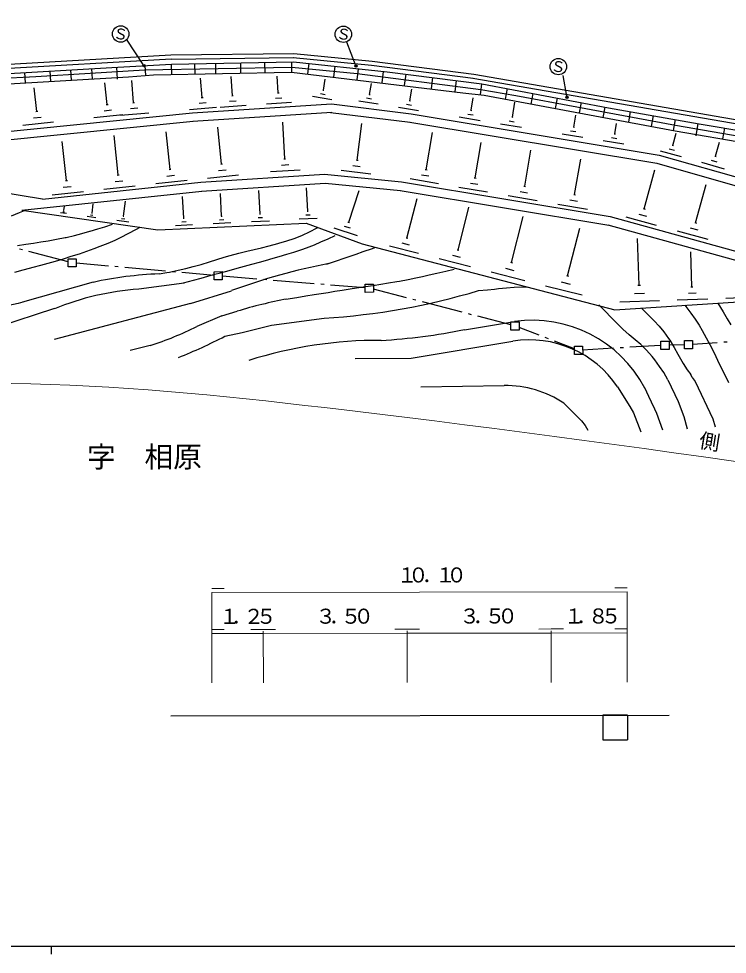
# Model space of a CAD drawing. Units: millimetres, scale not verified. Extents: x 40000 to 680000, y 20000 to 380000.
# Drawn here: x 264042 to 350388, y 204000 to 318031 of the extents above; entities that cross this region are included whole.
import ezdxf
from ezdxf.enums import TextEntityAlignment as Align

# ---------------------------------------------------------------- set-up
doc = ezdxf.new("R2010")
doc.units = ezdxf.units.MM
doc.header["$LTSCALE"] = 1000
for name, color, linetype, lineweight in [('M-BGD', 7, 'Continuous', 25), ('M-BMK-ROW', 30, 'Continuous', 25), ('M-STR-HTXT', 7, 'Continuous', 13), ('M-STR-STRC', 7, 'Continuous', 25), ('M-TTL-BAND', 7, 'Continuous', 25)]:
    doc.layers.add(name, color=color, linetype=linetype, lineweight=lineweight)
doc.styles.add('ＭＳ ゴシック', font='')
doc.styles.get('ＭＳ ゴシック').set_extended_font_data('MS Gothic')

msp = doc.modelspace()

# ---------------------------------------------------------------- linework, layer by layer
at = {"layer": 'M-BGD'}
for p, q in [((261143, 312389), (282590, 313612)), ((282590, 313612), (297553, 313793)), ((297553, 313793), (307096, 312865)), ((261173, 311887), (282620, 313121)), ((275370, 312090), (282651, 312491)), ((282600, 313111), (297564, 313292)), ((282601, 312489), (282670, 311231)), ((282651, 312491), (297542, 312764)), ((285469, 312543), (285492, 311289)), ((288007, 312589), (288030, 311341)), ((291057, 312645), (291079, 311403)), ((293997, 312699), (294020, 311463)), ((297270, 312759), (297292, 311527)), ((297504, 313292), (307047, 312373)), ((297542, 312764), (308936, 311545)), ((299376, 312568), (299240, 311293)), ((307096, 312865), (319487, 311269)), ((259777, 311173), (275370, 312090)), ((264736, 311465), (264809, 310218)), ((279353, 311746), (266110, 310929)), ((267845, 311647), (267918, 310394)), ((270348, 311795), (270423, 310535)), ((272923, 311946), (272998, 310680)), ((275961, 312125), (276048, 310658)), ((297325, 312090), (279353, 311746)), ((279419, 312313), (279486, 311102)), ((280481, 311186), (297271, 311530)), ((297271, 311530), (318146, 309015)), ((305280, 311316), (297325, 312090)), ((302545, 312229), (302404, 310911)), ((305410, 311923), (305265, 310567)), ((320350, 309381), (305280, 311316)), ((307037, 312373), (319417, 310767)), ((308450, 311597), (308301, 310201)), ((308936, 311545), (320459, 310112)), ((266110, 310929), (259489, 310612)), ((260230, 309960), (277407, 310928)), ((274820, 307567), (274540, 310205)), ((277407, 310928), (280481, 311186)), ((278047, 307802), (277820, 310505)), ((286405, 308445), (286208, 310792)), ((290094, 308651), (289935, 310967)), ((295676, 308980), (295533, 311018)), ((301168, 309328), (301387, 310678)), ((311202, 311264), (311029, 309872)), ((314460, 310858), (314289, 309479)), ((317366, 310497), (317196, 309129)), ((319397, 310777), (358957, 303928)), ((319487, 311269), (359046, 304429)), ((266242, 306733), (265936, 309593)), ((301098, 309338), (301238, 309308)), ((306801, 308795), (307015, 310116)), ((311703, 308030), (311931, 309445)), ((320450, 310113), (320280, 308750)), ((324615, 308648), (320350, 309381)), ((320459, 310112), (335924, 307174)), ((323566, 309522), (323318, 308215)), ((286295, 308435), (286506, 308445)), ((289744, 307989), (290535, 308040)), ((289993, 308641), (290194, 308661)), ((295336, 308348), (296098, 308399)), ((295586, 308980), (295776, 308990)), ((299836, 308575), (302192, 308187)), ((300798, 308897), (301389, 308807)), ((305469, 308041), (307825, 307664)), ((306431, 308374), (307023, 308274)), ((306731, 308805), (306871, 308785)), ((311623, 308050), (311774, 308020)), ((318146, 309015), (320748, 308692)), ((319172, 306868), (319421, 308382)), ((320748, 308692), (344036, 304365)), ((332073, 307233), (324615, 308648)), ((326697, 308927), (326451, 307632)), ((329663, 308364), (329419, 307081)), ((266122, 306723), (266362, 306753)), ((274461, 306815), (275333, 306906)), ((274710, 307557), (274931, 307577)), ((277678, 307080), (278539, 307151)), ((277937, 307792), (278158, 307812)), ((284864, 306980), (288161, 307255)), ((285215, 306559), (302152, 307636)), ((286046, 307743), (286867, 307815)), ((288592, 307266), (291779, 307491)), ((294234, 307655), (297281, 307869)), ((302152, 307636), (311856, 306437)), ((310321, 307256), (312768, 306859)), ((311313, 307599), (311925, 307499)), ((319092, 306878), (319252, 306848)), ((324195, 306043), (324487, 307858)), ((344062, 304996), (332073, 307233)), ((332579, 307810), (332338, 306539)), ((335481, 307258), (335242, 305999)), ((335924, 307174), (346960, 305225)), ((239468, 301974), (285215, 306559)), ((265852, 305941), (266784, 306042)), ((273209, 305971), (276736, 306347)), ((276436, 306276), (279893, 306562)), ((285277, 305547), (302214, 306624)), ((302024, 306613), (311737, 305414)), ((311856, 306437), (342072, 301408)), ((317730, 306054), (320286, 305637)), ((318772, 306407), (319413, 306297)), ((324114, 306063), (324275, 306033)), ((331683, 304821), (331918, 306276)), ((338565, 306708), (338338, 305424)), ((341340, 306218), (341109, 304909)), ((344026, 305743), (343791, 304411)), ((239570, 300972), (285317, 305557)), ((264531, 305047), (268269, 305443)), ((288772, 300320), (288295, 304800)), ((296459, 300953), (296212, 305402)), ((305299, 300795), (305834, 305266)), ((311687, 305424), (341793, 300415)), ((322753, 305229), (325299, 304822)), ((323794, 305592), (324426, 305482)), ((331603, 304841), (331764, 304811)), ((336686, 304006), (336894, 305272)), ((361412, 302050), (344062, 304996)), ((346813, 305251), (346548, 303750)), ((346960, 305225), (359271, 303104)), ((350041, 304681), (349811, 303380)), ((276176, 298989), (275658, 303800)), ((282479, 299670), (281991, 304260)), ((313690, 299624), (314475, 304175)), ((330251, 304017), (332788, 303600)), ((331283, 304370), (331915, 304270)), ((336286, 303555), (336917, 303445)), ((336606, 304016), (336766, 303996)), ((343764, 302583), (344178, 304068)), ((344036, 304365), (356639, 302215)), ((269852, 298319), (269344, 303079)), ((319665, 298620), (320410, 302961)), ((335264, 303203), (337790, 302785)), ((343684, 302603), (343844, 302563)), ((348938, 301257), (349420, 302983)), ((325700, 297616), (326455, 302007)), ((342072, 301408), (364061, 295145)), ((342221, 301930), (344748, 301221)), ((343314, 302172), (343945, 301992)), ((348857, 301277), (349028, 301238)), ((288652, 300310), (288893, 300340)), ((296049, 300200), (296951, 300252)), ((296349, 300942), (296569, 300953)), ((304759, 300122), (305671, 300013)), ((305189, 300805), (305409, 300775)), ((331785, 296593), (332531, 300893)), ((341793, 300415), (363771, 294142)), ((347235, 300533), (350022, 299746)), ((348437, 300796), (349129, 300596)), ((276055, 298979), (276296, 299010)), ((282089, 298847), (283041, 298959)), ((282369, 299660), (282599, 299680)), ((286230, 298092), (301323, 299085)), ((287051, 298614), (290819, 299020)), ((288383, 299518), (289325, 299619)), ((294737, 299407), (298335, 299612)), ((301323, 299085), (310695, 298136)), ((303316, 299559), (306935, 299133)), ((313139, 299012), (314002, 298863)), ((313590, 299644), (313800, 299604)), ((340277, 294851), (341573, 299623)), ((266929, 296050), (256082, 297778)), ((266929, 296050), (286230, 298092)), ((269732, 298299), (269972, 298329)), ((274424, 297253), (278252, 297669)), ((275776, 298177), (276728, 298279)), ((280737, 297933), (284556, 298340)), ((286301, 297009), (301394, 298003)), ((301394, 298003), (310586, 297074)), ((310695, 298136), (336129, 293923)), ((311727, 298539), (315186, 297942)), ((319104, 297998), (319987, 297849)), ((319555, 298640), (319775, 298600)), ((325590, 297626), (325810, 297596)), ((346534, 293156), (347810, 297838)), ((264425, 294693), (286342, 297009)), ((268101, 296583), (271929, 296989)), ((269462, 297497), (270415, 297598)), ((288771, 293976), (288627, 296722)), ((293452, 294243), (293307, 297099)), ((299274, 294562), (299130, 297428)), ((304258, 293216), (305545, 297087)), ((310526, 297084), (335960, 292870)), ((317672, 297515), (321181, 296918)), ((323667, 296491), (327236, 295875)), ((325130, 296974), (326022, 296825)), ((331675, 296613), (331906, 296573)), ((272975, 294314), (273124, 295457)), ((276804, 293949), (277062, 295773)), ((284151, 293709), (284017, 296345)), ((311356, 291302), (312582, 296124)), ((329722, 295447), (333351, 294831)), ((331215, 295940), (332117, 295791)), ((263173, 294020), (264155, 294412)), ((264155, 294412), (264756, 294643)), ((264425, 294693), (280976, 292291)), ((269136, 294399), (269848, 294310)), ((269427, 294510), (269607, 294490)), ((269517, 294640), (269557, 294640)), ((269537, 294640), (269606, 295171)), ((272935, 294324), (273005, 294314)), ((293381, 294233), (293522, 294243)), ((299204, 294562), (299334, 294562)), ((317573, 289837), (318908, 295061)), ((339606, 294228), (340539, 293979)), ((340157, 294881), (340397, 294821)), ((272374, 293963), (273447, 293814)), ((272805, 294114), (273076, 294084)), ((275993, 293467), (277467, 293258)), ((276584, 293678), (276955, 293628)), ((276764, 293959), (276854, 293949)), ((280976, 292291), (299066, 293128)), ((283911, 293287), (284432, 293308)), ((284091, 293709), (284211, 293719)), ((287740, 293062), (289875, 293176)), ((288521, 293535), (289053, 293565)), ((288701, 293966), (288831, 293976)), ((292401, 293299), (294605, 293413)), ((293202, 293782), (293753, 293813)), ((298213, 293628), (300418, 293732)), ((299014, 294111), (299566, 294131)), ((299066, 293128), (305905, 290582)), ((304167, 293246), (304348, 293186)), ((324089, 288313), (325525, 293938)), ((336129, 293923), (362619, 286604)), ((338013, 293865), (341733, 292858)), ((346423, 293186), (346654, 293126)), ((271736, 291837), (272728, 292119)), ((272728, 292119), (272768, 292129)), ((272768, 292129), (273699, 292401)), ((273699, 292401), (274541, 292663)), ((274541, 292663), (275473, 292975)), ((277378, 291845), (278390, 292368)), ((278390, 292368), (278841, 292609)), ((283160, 292835), (285225, 292938)), ((298637, 291665), (299488, 292067)), ((299488, 292067), (300410, 292559)), ((300410, 292559), (300460, 292589)), ((302444, 292552), (305302, 291604)), ((303707, 292764), (304419, 292525)), ((330927, 286699), (332402, 292504)), ((335850, 292900), (363112, 285361)), ((344260, 292170), (348000, 291153)), ((345863, 292533), (346805, 292284)), ((265824, 290686), (266726, 290828)), ((266726, 290828), (267648, 290969)), ((267648, 290969), (268630, 291141)), ((268630, 291141), (269702, 291353)), ((269702, 291353), (269822, 291383)), ((269822, 291383), (270834, 291605)), ((270834, 291605), (271736, 291837)), ((274955, 290689), (275776, 291051)), ((275776, 291051), (276547, 291413)), ((276547, 291413), (277378, 291845)), ((295722, 290668), (296724, 290960)), ((296724, 290960), (297595, 291242)), ((297595, 291242), (298547, 291624)), ((298547, 291624), (298637, 291665)), ((300072, 290484), (300863, 290816)), ((300863, 290816), (301735, 291198)), ((301735, 291198), (302606, 291600)), ((311246, 291332), (311467, 291272)), ((339649, 285539), (339440, 291261)), ((263900, 290403), (264892, 290554)), ((264892, 290554), (265824, 290686)), ((271459, 289381), (272340, 289683)), ((272340, 289683), (273232, 290005)), ((273232, 290005), (273983, 290297)), ((273983, 290297), (274955, 290689)), ((290862, 289469), (291824, 289700)), ((291824, 289700), (292726, 289902)), ((292726, 289902), (293618, 290114)), ((293618, 290114), (294570, 290346)), ((294570, 290346), (295612, 290628)), ((295612, 290628), (295722, 290668)), ((297588, 289588), (298529, 289900)), ((298529, 289900), (299120, 290122)), ((299120, 290122), (300072, 290484)), ((305155, 289349), (306017, 289650)), ((305905, 290582), (336696, 282548)), ((306017, 289650), (307159, 290043)), ((307159, 290043), (307439, 290134)), ((309233, 290337), (312762, 289439)), ((310736, 290710), (311618, 290480)), ((317452, 289867), (317693, 289807)), ((268533, 288495), (269485, 288777)), ((269485, 288777), (270447, 289069)), ((270447, 289069), (271459, 289381)), ((287306, 288391), (288187, 288683)), ((288187, 288683), (289089, 288985)), ((289089, 288985), (289800, 289186)), ((289800, 289186), (290862, 289469)), ((293370, 288360), (294392, 288652)), ((294392, 288652), (294752, 288762)), ((294752, 288762), (295794, 289055)), ((295794, 289055), (296706, 289317)), ((296706, 289317), (297588, 289588)), ((301559, 288111), (302771, 288533)), ((302771, 288533), (303682, 288845)), ((303682, 288845), (304424, 289097)), ((304424, 289097), (305155, 289349)), ((315279, 288802), (319099, 287825)), ((316902, 289195), (317854, 288956)), ((346084, 285337), (345927, 289607)), ((263574, 287145), (264576, 287417)), ((264576, 287417), (264746, 287467)), ((264746, 287467), (265808, 287759)), ((265808, 287759), (266750, 288011)), ((266750, 288011), (267641, 288253)), ((267641, 288253), (268533, 288495)), ((282437, 287151), (283479, 287363)), ((283479, 287363), (284390, 287575)), ((284390, 287575), (285302, 287817)), ((285302, 287817), (286294, 288089)), ((286294, 288089), (287306, 288391)), ((288641, 287070), (289703, 287362)), ((289703, 287362), (290655, 287624)), ((290655, 287624), (291556, 287866)), ((291556, 287866), (292438, 288108)), ((292438, 288108), (293370, 288360)), ((316083, 287269), (317105, 287511)), ((323369, 287620), (324392, 287351)), ((323959, 288343), (324220, 288273)), ((281144, 286939), (282106, 287091)), ((282106, 287091), (282437, 287151)), ((285345, 286163), (286276, 286415)), ((286276, 286415), (287088, 286647)), ((287088, 286647), (287949, 286889)), ((287949, 286889), (288641, 287070)), ((310452, 286059), (311504, 286250)), ((311504, 286250), (312416, 286432)), ((312416, 286432), (313247, 286604)), ((313247, 286604), (314079, 286795)), ((314079, 286795), (315001, 287007)), ((315001, 287007), (316083, 287269)), ((321615, 287187), (325726, 286140)), ((330787, 286739), (331058, 286669)), ((273107, 285905), (264521, 283478)), ((278671, 285091), (284212, 285831)), ((284132, 285821), (285345, 286163)), ((303447, 284946), (304429, 285098)), ((304429, 285098), (305221, 285229)), ((305221, 285229), (306293, 285391)), ((306293, 285391), (307255, 285533)), ((307255, 285533), (308167, 285674)), ((308167, 285674), (309099, 285826)), ((309099, 285826), (310131, 285998)), ((310131, 285998), (310452, 286059)), ((321188, 285001), (322039, 285083)), ((322039, 285083), (322500, 285133)), ((322500, 285133), (323492, 285245)), ((323492, 285245), (324435, 285317)), ((324435, 285317), (325367, 285338)), ((325367, 285338), (326018, 285319)), ((328253, 285492), (332685, 284366)), ((330147, 285956), (331249, 285677)), ((339488, 285538), (339799, 285549)), ((345963, 285337), (346204, 285337)), ((284968, 283326), (289977, 284877)), ((296583, 283844), (297916, 284056)), ((297916, 284056), (299048, 284238)), ((299048, 284238), (300030, 284400)), ((300030, 284400), (300912, 284542)), ((300912, 284542), (301744, 284673)), ((301744, 284673), (302576, 284805)), ((302576, 284805), (303447, 284946)), ((320065, 284889), (321188, 285001)), ((339069, 284556), (340281, 284597)), ((345644, 284575), (346576, 284606)), ((350225, 283990), (353041, 284084)), ((284968, 283326), (268366, 278933)), ((335544, 282336), (334751, 283156)), ((336696, 282548), (356089, 283798)), ((337286, 283521), (342137, 283688)), ((344262, 283771), (348010, 283907)), ((345225, 283101), (345938, 282140)), ((349224, 283357), (349877, 282286)), ((268391, 282691), (260397, 280084)), ((288809, 281828), (285764, 280521)), ((288809, 281828), (290672, 282382)), ((336196, 281665), (335544, 282336)), ((336789, 281064), (336196, 281665)), ((339923, 282753), (340796, 281892)), ((340796, 281892), (341489, 281191)), ((345938, 282140), (346460, 281399)), ((349877, 282286), (350379, 281455)), ((291277, 279787), (294834, 280674)), ((294834, 280674), (301247, 281515)), ((318368, 280126), (324450, 281117)), ((337511, 280344), (336789, 281064)), ((341489, 281191), (342081, 280551)), ((342081, 280551), (342644, 279880)), ((346460, 281399), (346942, 280668)), ((346942, 280668), (347324, 280037)), ((350379, 281455), (350801, 280724)), ((289173, 279323), (291277, 279787)), ((337652, 280204), (337511, 280344)), ((338435, 279503), (337652, 280204)), ((339157, 278893), (338435, 279503)), ((342644, 279880), (343226, 279059)), ((347324, 280037), (347826, 279146)), ((311848, 276659), (324273, 278741)), ((339849, 278303), (339157, 278893)), ((340542, 277642), (339849, 278303)), ((343226, 279059), (343377, 278839)), ((343377, 278839), (343919, 277947)), ((347826, 279146), (348258, 278314)), ((348258, 278314), (348540, 277784)), ((280064, 278208), (277609, 277593)), ((341245, 276841), (340542, 277642)), ((343919, 277947), (344351, 277136)), ((344351, 277136), (344844, 276275)), ((348540, 277784), (349012, 276842)), ((305043, 276599), (311848, 276659)), ((341556, 276461), (341245, 276841)), ((342138, 275660), (341556, 276461)), ((344844, 276275), (344994, 276025)), ((344994, 276025), (345507, 275254)), ((349012, 276842), (349213, 276432)), ((349213, 276432), (350530, 273677)), ((342641, 274899), (342138, 275660)), ((343153, 273997), (342641, 274899)), ((345507, 275254), (345928, 274653)), ((343153, 273997), (344420, 271383)), ((346119, 274282), (345928, 274653)), ((346119, 274282), (346471, 273802)), ((346471, 273802), (348632, 269264)), ((313056, 273183), (323219, 273318)), ((337020, 273177), (338507, 270774)), ((340308, 273071), (340800, 272030)), ((340800, 272030), (341132, 271329)), ((330478, 271163), (332626, 269011)), ((338507, 270774), (338969, 269982)), ((341132, 271329), (341524, 270487)), ((341524, 270487), (341776, 269956)), ((344420, 271383), (345094, 269530)), ((338969, 269982), (339844, 267688)), ((341776, 269956), (342480, 267933)), ((345094, 269530), (345497, 268047)), ((348632, 269264), (348924, 268273)), ((332626, 269011), (333068, 268451)), ((333068, 268451), (333410, 267870)), ((282583, 233059), (343311, 233145)), ((338210, 233138), (335203, 233133)), ((335203, 233133), (335207, 230127)), ((338210, 233138), (338214, 230131)), ((335207, 230127), (338214, 230131))]:
    msp.add_line(p, q, dxfattribs=at)
for centre, radius, start, end in [((315925, 214414), 75100, 100.80358, 110.21968), ((283044, 240496), 46476, 92.33583, 102.33506), ((281276, 250697), 34488, 94.333, 111.93333), ((295866, 365799), 84452, 273.65434, 286.65884), ((278721, 221277), 63795, 102.85609, 111.26215), ((305936, 233222), 51467, 100.30098, 107.25943), ((269059, 313442), 36904, 287.35182, 296.90541), ((326687, 265876), 15395, 27.64878, 98.33719), ((303549, 354564), 75892, 273.51302, 281.25778), ((257253, 341489), 69879, 292.08494, 297.18446), ((307809, 226981), 51838, 89.57503, 107.65326), ((326236, 265885), 13010, 34.08439, 98.69565), ((323417, 260669), 12649, 56.06767, 90.91938)]:
    msp.add_arc(centre, radius, start, end, dxfattribs=at)
at = {"layer": 'M-BMK-ROW'}
for p, q in [((264513, 289851), (264126, 289952)), ((270057, 288407), (265287, 289650)), ((270056, 288778), (271058, 288779)), ((270058, 287775), (270056, 288778)), ((271058, 288779), (271060, 287777)), ((271060, 287777), (270058, 287775)), ((274972, 287881), (271059, 288228)), ((276167, 287775), (275769, 287810)), ((281945, 287262), (276964, 287704)), ((283140, 287156), (282741, 287191)), ((287849, 286738), (283937, 287085)), ((287849, 287199), (288851, 287201)), ((287850, 286197), (287849, 287199)), ((288851, 287201), (288852, 286198)), ((293073, 286303), (288852, 286649)), ((294269, 286205), (293870, 286238)), ((288852, 286198), (287850, 286197)), ((300049, 285731), (295066, 286139)), ((301245, 285632), (300847, 285665)), ((306263, 285221), (302043, 285567)), ((306263, 285682), (307265, 285683)), ((306264, 284679), (306263, 285682)), ((307265, 285683), (307266, 284681)), ((307266, 284681), (306264, 284679)), ((311291, 284011), (307266, 285052)), ((312453, 283710), (312066, 283810)), ((318068, 282258), (313228, 283510)), ((319230, 281957), (318843, 282057)), ((324030, 280716), (320005, 281757)), ((324030, 281086), (325032, 281088)), ((324031, 280084), (324030, 281086)), ((325032, 281088), (325033, 280086)), ((325033, 280086), (324031, 280084)), ((327464, 279462), (325033, 280396)), ((328584, 279031), (328211, 279175)), ((331762, 277810), (329331, 278744)), ((342294, 278717), (343297, 278718)), ((342296, 277715), (342294, 278717)), ((343297, 278718), (343298, 277716)), ((345161, 278290), (343297, 278237)), ((345161, 278811), (346163, 278813)), ((345162, 277809), (345161, 278811)), ((346163, 278813), (346164, 277810)), ((349170, 278543), (346164, 278342)), ((350367, 278623), (349968, 278596)), ((331761, 278121), (332764, 278122)), ((331763, 277118), (331761, 278121)), ((332765, 277120), (331763, 277118)), ((332764, 278122), (332765, 277120)), ((336531, 277866), (332764, 277651)), ((337729, 277935), (337330, 277912)), ((342295, 278196), (338528, 277980)), ((343298, 277716), (342296, 277715)), ((346164, 277810), (345162, 277809))]:
    msp.add_line(p, q, dxfattribs=at)
at = {"layer": 'M-STR-HTXT'}
for p, q in [((287573, 248601), (289076, 248603)), ((338188, 248673), (336684, 248671)), ((287573, 248100), (338188, 248172)), ((287589, 237075), (287573, 248100)), ((338204, 237147), (338188, 248172)), ((287580, 243590), (289083, 243592)), ((287581, 243089), (293845, 243098)), ((293844, 243599), (292341, 243597)), ((293844, 243599), (295347, 243601)), ((293853, 237084), (293844, 243388)), ((293845, 243098), (311385, 243122)), ((311384, 243624), (309880, 243621)), ((311384, 243624), (312887, 243626)), ((311393, 237109), (311384, 243423)), ((311385, 243122), (328924, 243147)), ((328924, 243648), (327420, 243646)), ((328924, 243648), (330427, 243651)), ((328933, 237134), (328924, 243438)), ((328924, 243147), (338185, 243160)), ((338185, 243662), (336681, 243659))]:
    msp.add_line(p, q, dxfattribs=at)
for points in [[(58051, 291624), (77047, 304417), (96042, 317210), (116813, 326633), (134001, 334431), (152404, 339920), (171026, 342907), (202398, 347939), (234389, 345868), (266380, 343797)], [(200278, 261274), (209501, 264668), (218723, 268062), (228159, 270239), (252494, 275853), (278243, 273367), (303694, 270346), (382084, 261043), (457649, 246672), (533213, 232302)]]:
    msp.add_open_spline(points, degree=3, knots=[0, 0, 0, 0, 1, 1, 1, 2, 2, 2, 3, 3, 3, 3], dxfattribs=at)
at = {"layer": 'M-STR-STRC'}
for p, q in [((279213, 312444), (277265, 315428)), ((305092, 312391), (304036, 315156)), ((279264, 312284), (279334, 312354)), ((305113, 312220), (305183, 312291)), ((330846, 308589), (330392, 311114)), ((330836, 308398), (330906, 308478))]:
    msp.add_line(p, q, dxfattribs=at)
for centre, radius in [((276472, 316169), 1002), ((303604, 316137), 1002), ((279304, 312324), 140), ((329799, 312195), 1002), ((279304, 312324), 110), ((279304, 312324), 80.2), ((279304, 312324), 50.1), ((279304, 312324), 20), ((305143, 312250), 140), ((305143, 312250), 110), ((305143, 312250), 80.2), ((305143, 312250), 50.1), ((305143, 312250), 20), ((330866, 308438), 140), ((330866, 308438), 110), ((330866, 308438), 80.2), ((330866, 308438), 50.1), ((330866, 308438), 20)]:
    msp.add_circle(centre, radius, dxfattribs=at)
at = {"layer": 'M-TTL-BAND'}
for p, q in [((40000, 205000), (579000, 205000)), ((268000, 205000), (268000, 204000))]:
    msp.add_line(p, q, dxfattribs=at)

# ---------------------------------------------------------------- texts
at = {"layer": 'M-BGD', "style": 'ＭＳ ゴシック'}
msp.add_text('字\u3000相原', height=2566, rotation=0.081, dxfattribs=at).set_placement((272368, 262571), align=Align.BOTTOM_LEFT)
at = {"layer": 'M-STR-HTXT', "style": 'ＭＳ ゴシック'}
for s, rotation, p in [('側', 350.671, (346768, 265245)), ('１', 0.081, (310125, 248761)), ('０', 0.081, (311498, 248763)), ('１', 0.081, (314786, 248768)), ('０', 0.081, (316159, 248770)), ('．', 0.081, (313182, 248766)), ('１', 0.071, (288463, 243719)), ('２', 0.071, (291440, 243723)), ('５', 0.071, (292964, 243725)), ('３', 0.083, (300210, 243736)), ('５', 0.083, (303297, 243740)), ('０', 0.083, (304830, 243742)), ('３', 0.081, (317750, 243761)), ('５', 0.081, (320837, 243765)), ('０', 0.081, (322370, 243767)), ('１', 0.119, (330489, 243759)), ('８', 0.119, (333425, 243763)), ('５', 0.119, (334989, 243775)), ('．', 0.071, (289947, 243721)), ('．', 0.083, (301854, 243738)), ('．', 0.081, (319393, 243763)), ('．', 0.119, (331972, 243761))]:
    msp.add_text(s, height=1833, rotation=rotation, dxfattribs=at).set_placement(p, align=Align.BOTTOM_LEFT)
at = {"layer": 'M-STR-STRC', "style": 'ＭＳ ゴシック'}
for p in [(276472, 316169), (303639, 316146), (329799, 312195)]:
    msp.add_text('Ｓ', height=1320, rotation=352.937, dxfattribs=at).set_placement(p, align=Align.MIDDLE_CENTER)

doc.saveas('drawing.dxf')
